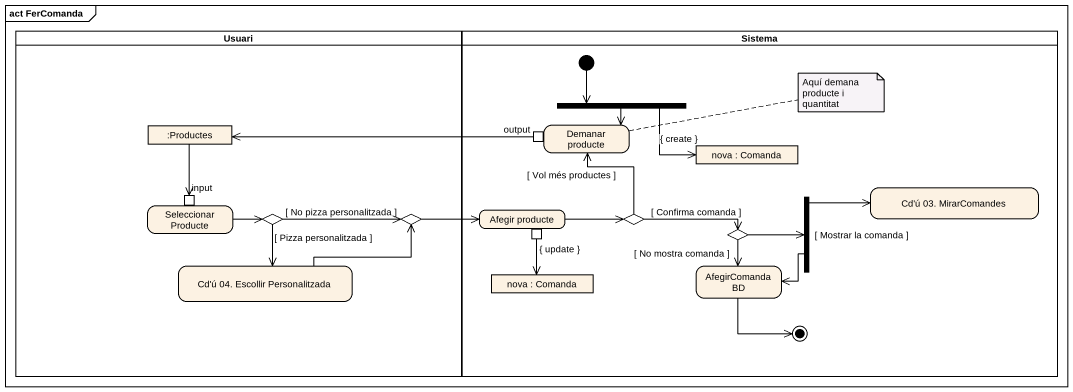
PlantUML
@startuml
mainframe act FerComanda
hide empty description
state Usuari <<partition>> {
  state ":Productes" as Productes <<object>>
  state "Seleccionar Producte" as Seleccionar_Producte {
    state input <<inputPin>>
  }
  state choice1 <<choice>>
  state choice2 <<choice>>
  state "Cd'ú 04. Escollir Personalitzada" as Cd_ú_04_Escollir
}
state Sistema <<partition>> {
  state "Demanar producte" as Demanar_producte {
    state output <<outputPin>>
  }
  state fork1 <<fork>>
  state "nova : Comanda" as nova <<object>>
  state "Afegir producte" as Afegir_producte {
    state pin1 <<outputPin>>
  }
  state choice3 <<choice>>
  state fork2 <<fork>>
  state "Cd'ú 03. MirarComandes" as Cd_ú_03_MirarComandes
  state choice4 <<choice>>
  state "nova : Comanda" as nova_2 <<object>>
  state "AfegirComanda BD" as AfegirComanda_BD
  [*] --> fork1
  AfegirComanda_BD --> [*]
}
Productes --> input
output -left-> Productes
fork1 --> Demanar_producte
fork1 -right-> nova : { create }
Seleccionar_Producte -right-> choice1
choice1 -right-> choice2 : [ No pizza personalitzada ]
choice1 --> Cd_ú_04_Escollir : [ Pizza personalitzada ]
choice2 -right-> Afegir_producte
Afegir_producte -right-> choice3
choice3 -up-> Demanar_producte : [ Vol més productes ]
choice3 -right-> choice4 : [ Confirma comanda ]
fork2 -right-> Cd_ú_03_MirarComandes : [ Mostrar la comanda ]
fork2 --> AfegirComanda_BD
pin1 --> nova_2 : { update }
choice4 -right-> fork2
choice4 --> AfegirComanda_BD : [ No mostra comanda ]
Cd_ú_04_Escollir -right-> choice2
note right of Demanar_producte : Aquí demana producte i quantitat
@enduml
